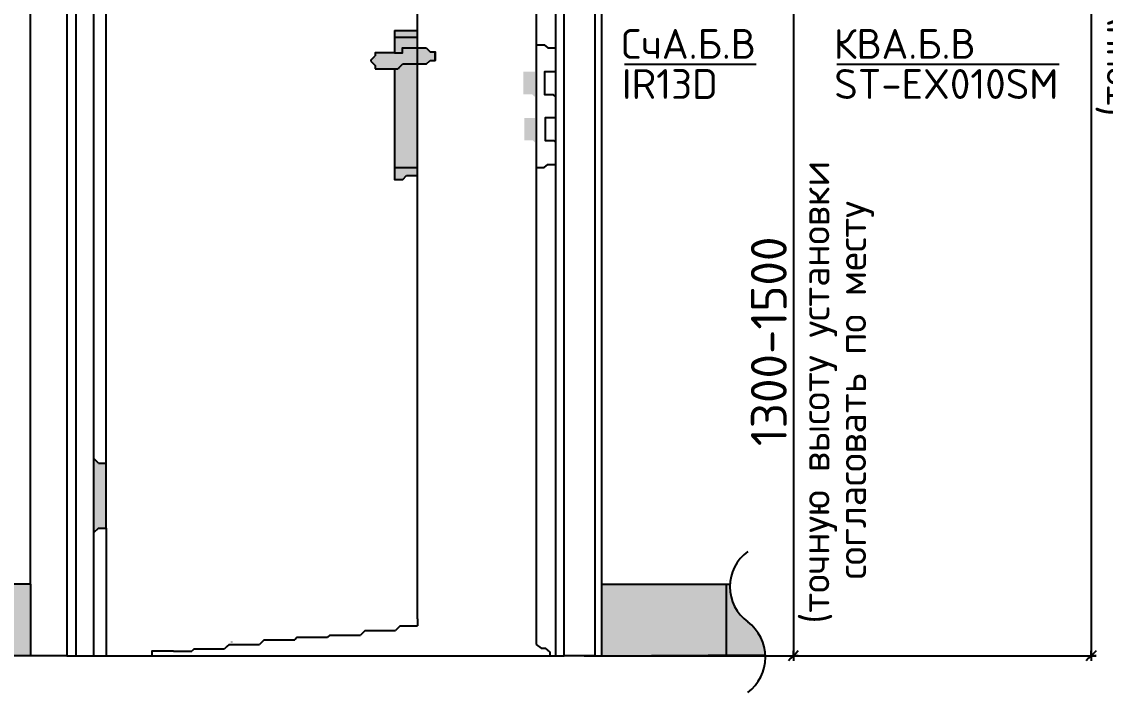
# Model space of a CAD drawing. Header units: millimetres. Extents: x -2063041 to -1932644, y 197605868 to 197643080.
# Drawn here: x -2048821 to -2038356, y 197615484 to 197621958 of the extents above; entities that cross this region are included whole.
import ezdxf

# ---------------------------------------------------------------- set-up
doc = ezdxf.new("R2010")
doc.units = ezdxf.units.MM
doc.layers.add('СКУД', color=7, linetype='Continuous')
doc.styles.add('ISOCPEUR_1', font='isocpeur.ttf', dxfattribs={"height": 2.5})

msp = doc.modelspace()

# ---------------------------------------------------------------- hatches: boundary and pattern name
at = {"layer": 'СКУД', "true_color": 0x000000}
h = msp.add_hatch(dxfattribs=at)
h.set_pattern_fill('ANGLE', color=18, scale=0.746365)
h.set_pattern_definition([(0, (-2135909.478, 197515020.621), (0, 5.21335713), [3.79153246, -1.42182467]), (90, (-2135909.478, 197515020.621), (-5.21335713, 3e-16), [3.79153246, -1.42182467])])
h.paths.add_polyline_path([(-2048206, 197626011), (-2048282, 197626011), (-2048329, 197626058), (-2048329, 197625348), (-2048282, 197625395), (-2048206, 197625395)])
h.paths.add_polyline_path([(-2044360, 197626733), (-2045027, 197626733), (-2045027, 197626438), (-2044360, 197626438), (-2044360, 197626553), (-2044948, 197626553), (-2044948, 197626617), (-2044360, 197626617)])
h.paths.add_polyline_path([(-2043865, 197621474), (-2043975, 197621474), (-2043975, 197621256), (-2043890, 197621256), (-2043865, 197621232)])
h.paths.add_polyline_path([(-2043865, 197621029), (-2043968, 197621029), (-2043968, 197620811), (-2043883, 197620811), (-2043865, 197620793)])
h = msp.add_hatch(dxfattribs=at)
h.set_pattern_fill('ANGLE', color=18, scale=0.746365)
h.set_pattern_definition([(0, (-2149573.53, 197515020.621), (0, 5.21335713), [3.79153246, -1.42182467]), (90, (-2149573.53, 197515020.621), (-5.21335713, 3e-16), [3.79153246, -1.42182467])])
h.paths.add_polyline_path([(-2044998, 197621704), (-2045142, 197621704), (-2045142, 197621657), (-2045220, 197621657), (-2045407, 197621657), (-2045407, 197621627), (-2045445, 197621589), (-2045445, 197621572), (-2045407, 197621534), (-2045407, 197621504), (-2045220, 197621504), (-2045185, 197621504), (-2045181, 197621508), (-2045142, 197621546), (-2044998, 197621546)])
h.paths.add_polyline_path([(-2044998, 197621809), (-2045220, 197621809), (-2045220, 197621657), (-2045142, 197621657), (-2045142, 197621704), (-2044998, 197621704)])
h.paths.add_polyline_path([(-2044998, 197621872), (-2045220, 197621872), (-2045220, 197621809), (-2044998, 197621809)])
h.paths.add_polyline_path([(-2044828, 197621666), (-2044876, 197621666), (-2044914, 197621704), (-2044998, 197621704), (-2044998, 197621546), (-2044914, 197621546), (-2044876, 197621584), (-2044828, 197621584)])
h.paths.add_polyline_path([(-2044998, 197621546), (-2045142, 197621546), (-2045181, 197621508), (-2045185, 197621504), (-2045220, 197621504), (-2045220, 197620549), (-2044998, 197620549)])
h.paths.add_polyline_path([(-2044998, 197620549), (-2045220, 197620549), (-2045220, 197620434), (-2045141, 197620434), (-2045103, 197620472), (-2044998, 197620472)])
h = msp.add_hatch(dxfattribs=at)
h.set_pattern_fill('ANGLE', color=18, scale=0.746365)
h.set_pattern_definition([(0, (-2135707.53, 197515020.621), (0, 5.21335713), [3.79153246, -1.42182467]), (90, (-2135707.53, 197515020.621), (-5.21335713, 3e-16), [3.79153246, -1.42182467])])
h.paths.add_polyline_path([(-2048127, 197617022), (-2048080, 197617070), (-2048004, 197617070), (-2048004, 197617695), (-2048080, 197617695), (-2048127, 197617743)])
h = msp.add_hatch(dxfattribs=at)
h.set_pattern_fill('ANGLE', color=18, scale=0.746365)
h.set_pattern_definition([(0, (-2690542.8045, 196967677.193), (0, 5.21335713), [3.791532458, -1.421824672]), (90, (-2690542.8045, 196967677.193), (-5.21335713, 3e-16), [3.791532458, -1.421824672])])
h.paths.add_polyline_path([(-2048734, 197615836), (-2048734, 197616527), (-2049969, 197616527), (-2049969, 197615836)])
h.paths.add_polyline_path([(-2042015, 197615836), (-2042015, 197616527), (-2043220, 197616527), (-2043220, 197615836)])
h = msp.add_hatch(dxfattribs=at)
h.set_pattern_fill('ANGLE', color=18, scale=0.746365)
h.set_pattern_definition([(0, (-2690818.6566, 196967677.193), (0, 5.21335713), [3.791532458, -1.421824672]), (90, (-2690818.6566, 196967677.193), (-5.21335713, 3e-16), [3.791532458, -1.421824672])])
h.paths.add_polyline_path([(-2042015, 197616527), (-2041980, 197616527, 0.253713), (-2041810, 197616163, -0.230571), (-2041638, 197615836), (-2042015, 197615836)])

# ---------------------------------------------------------------- linework, layer by layer
at = {"layer": 'СКУД', "color": 18, "true_color": 0x000000}
for p, q in [((-2041369, 197622076), (-2041369, 197615812)), ((-2038494, 197622076), (-2038494, 197615812)), ((-2043001, 197621548), (-2042177, 197621548)), ((-2042177, 197621548), (-2042067, 197621548)), ((-2042067, 197621548), (-2041939, 197621548)), ((-2041939, 197621548), (-2041874, 197621548)), ((-2041874, 197621548), (-2041728, 197621548)), ((-2040950, 197621548), (-2040126, 197621548)), ((-2040126, 197621548), (-2040016, 197621548)), ((-2040016, 197621548), (-2039888, 197621548)), ((-2039888, 197621548), (-2039824, 197621548)), ((-2039824, 197621548), (-2039677, 197621548)), ((-2039677, 197621548), (-2038803, 197621548)), ((-2042015, 197616527), (-2041980, 197616527)), ((-2043286, 197615836), (-2041645, 197615847)), ((-2042015, 197615836), (-2041321, 197615836)), ((-2042015, 197615836), (-2041638, 197615836)), ((-2041369, 197615836), (-2041369, 197615884)), ((-2041369, 197615836), (-2041369, 197615788)), ((-2041321, 197615836), (-2041369, 197615836)), ((-2041321, 197615836), (-2038446, 197615836)), ((-2038494, 197615836), (-2038494, 197615884)), ((-2038494, 197615836), (-2038494, 197615788)), ((-2038446, 197615836), (-2038494, 197615836))]:
    msp.add_line(p, q, dxfattribs=at)
for points in [[(-2048734, 197616527), (-2048734, 197627368), (-2048127, 197627368)], [(-2048042, 197627368), (-2043220, 197627368), (-2043220, 197615836), (-2042015, 197615836)], [(-2048127, 197627298), (-2043286, 197627298), (-2043286, 197615836), (-2043581, 197615836), (-2043581, 197626940), (-2046456, 197626940), (-2046456, 197627298)], [(-2048127, 197626940), (-2048385, 197626940), (-2048385, 197615836), (-2048734, 197615836)], [(-2048385, 197615836), (-2048295, 197615836), (-2048295, 197626852)], [(-2043663, 197615836), (-2043663, 197626852)], [(-2046456, 197626733), (-2043851, 197626733), (-2043851, 197615946)], [(-2044998, 197616193), (-2044998, 197626207), (-2045124, 197626207)], [(-2048127, 197626058), (-2048127, 197615836), (-2043581, 197615836)], [(-2048004, 197617695), (-2048004, 197625385)], [(-2045220, 197621872), (-2045220, 197621657), (-2045407, 197621657), (-2045407, 197621627)], [(-2045220, 197621872), (-2044998, 197621872)], [(-2045220, 197621809), (-2044998, 197621809)], [(-2045220, 197621657), (-2045142, 197621657), (-2045142, 197621704), (-2044914, 197621704)], [(-2044914, 197621704), (-2044876, 197621666)], [(-2043851, 197621734), (-2043776, 197621734), (-2043739, 197621705), (-2043663, 197621705)], [(-2045445, 197621589), (-2045407, 197621627)], [(-2045445, 197621572), (-2045445, 197621589)], [(-2045445, 197621572), (-2045407, 197621534)], [(-2045407, 197621599), (-2045407, 197621599)], [(-2044914, 197621546), (-2044876, 197621584)], [(-2044876, 197621666), (-2044828, 197621666), (-2044828, 197621584)], [(-2044876, 197621584), (-2044828, 197621584), (-2044828, 197621666)], [(-2045407, 197621534), (-2045407, 197621504)], [(-2045407, 197621504), (-2045220, 197621504), (-2045220, 197620434), (-2045141, 197620434)], [(-2045220, 197621504), (-2045185, 197621504)], [(-2045181, 197621508), (-2045185, 197621504)], [(-2045181, 197621508), (-2045142, 197621546)], [(-2044914, 197621546), (-2045142, 197621546)], [(-2043663, 197621474), (-2043773, 197621474), (-2043773, 197621256), (-2043688, 197621256)], [(-2043664, 197621232), (-2043688, 197621256)], [(-2043657, 197621029), (-2043766, 197621029), (-2043766, 197620811), (-2043681, 197620811)], [(-2043658, 197620787), (-2043681, 197620811)], [(-2045220, 197620549), (-2044998, 197620549)], [(-2043851, 197620551), (-2043776, 197620551), (-2043739, 197620580), (-2043663, 197620580)], [(-2045141, 197620434), (-2045103, 197620472)], [(-2045103, 197620472), (-2044998, 197620472)], [(-2048080, 197617695), (-2048127, 197617743)], [(-2048080, 197617070), (-2048004, 197617070), (-2048004, 197617695)], [(-2048080, 197617695), (-2048004, 197617695)], [(-2048080, 197617070), (-2048127, 197617022)], [(-2048004, 197617070), (-2048004, 197615836)], [(-2042015, 197616563), (-2042015, 197616564)], [(-2048734, 197616527), (-2049969, 197616527)], [(-2048734, 197616527), (-2048734, 197615836), (-2049969, 197615836)], [(-2043388, 197615836), (-2042015, 197615836), (-2042015, 197616527)], [(-2043220, 197616527), (-2042015, 197616527)], [(-2044998, 197616193), (-2044998, 197616127)], [(-2045844, 197616037), (-2045867, 197616015)], [(-2045844, 197616037), (-2045725, 197616037)], [(-2045725, 197616037), (-2045550, 197616037)], [(-2045505, 197616082), (-2045550, 197616037)], [(-2045505, 197616082), (-2045386, 197616082)], [(-2045386, 197616082), (-2045210, 197616082)], [(-2045166, 197616127), (-2045210, 197616082)], [(-2045166, 197616127), (-2044998, 197616127)], [(-2046817, 197615947), (-2046862, 197615902)], [(-2046817, 197615947), (-2046839, 197615925)], [(-2046817, 197615947), (-2046698, 197615947)], [(-2046795, 197615970), (-2046795, 197615969)], [(-2046698, 197615947), (-2046523, 197615947)], [(-2046478, 197615992), (-2046523, 197615947)], [(-2046478, 197615992), (-2046359, 197615992)], [(-2046359, 197615992), (-2046183, 197615992)], [(-2046161, 197616015), (-2046183, 197615992)], [(-2046161, 197616015), (-2046042, 197616015)], [(-2046042, 197616015), (-2045867, 197616015)], [(-2043851, 197615946), (-2043805, 197615909), (-2043764, 197615909), (-2043720, 197615873), (-2043720, 197615836)], [(-2048295, 197615836), (-2048127, 197615836)], [(-2047354, 197615880), (-2047564, 197615880), (-2047564, 197615836)], [(-2047354, 197615880), (-2047179, 197615880)], [(-2047156, 197615902), (-2047179, 197615880)], [(-2047156, 197615902), (-2047037, 197615902)], [(-2047037, 197615902), (-2046862, 197615902)], [(-2041369, 197615836), (-2041393, 197615812)], [(-2041369, 197615836), (-2041393, 197615812)], [(-2041345, 197615860), (-2041369, 197615836)], [(-2041345, 197615860), (-2041369, 197615836)], [(-2041321, 197615884), (-2041345, 197615860)], [(-2038494, 197615836), (-2038518, 197615812)], [(-2038494, 197615836), (-2038518, 197615812)], [(-2038470, 197615860), (-2038494, 197615836)], [(-2038470, 197615860), (-2038494, 197615836)], [(-2038446, 197615884), (-2038470, 197615860)], [(-2041393, 197615812), (-2041417, 197615788)], [(-2038518, 197615812), (-2038542, 197615788)]]:
    msp.add_lwpolyline(points, dxfattribs=at)
for centre, start, end in [((-2041559, 197616503), 126.4098, 233.5902), ((-2042060, 197615823), 306.4098, 53.5902)]:
    msp.add_arc(centre, 422, start, end, dxfattribs=at)

# ---------------------------------------------------------------- texts
at = {"layer": 'СКУД', "color": 18, "true_color": 0x000000, "style": 'ISOCPEUR_1'}
for s, height, p in [('(точную высоту установки', 276.48, (-2038146, 197621044)), ('(точную высоту установки', 276.48, (-2041021, 197616148)), ('согласовать по месту', 276.48, (-2040666, 197616574)), ('1300-1500', 345.6, (-2041433, 197617860))]:
    msp.add_text(s, height=height, rotation=90, dxfattribs=at).set_placement(p)
for s, p in [('СчА.Б.В', (-2043030, 197621599)), ('КВА.Б.В', (-2040979, 197621599)), ('IR13D', (-2043024, 197621212)), ('ST-EX010SM', (-2040974, 197621212))]:
    msp.add_text(s, height=288, dxfattribs=at).set_placement(p)

doc.saveas('drawing.dxf')
